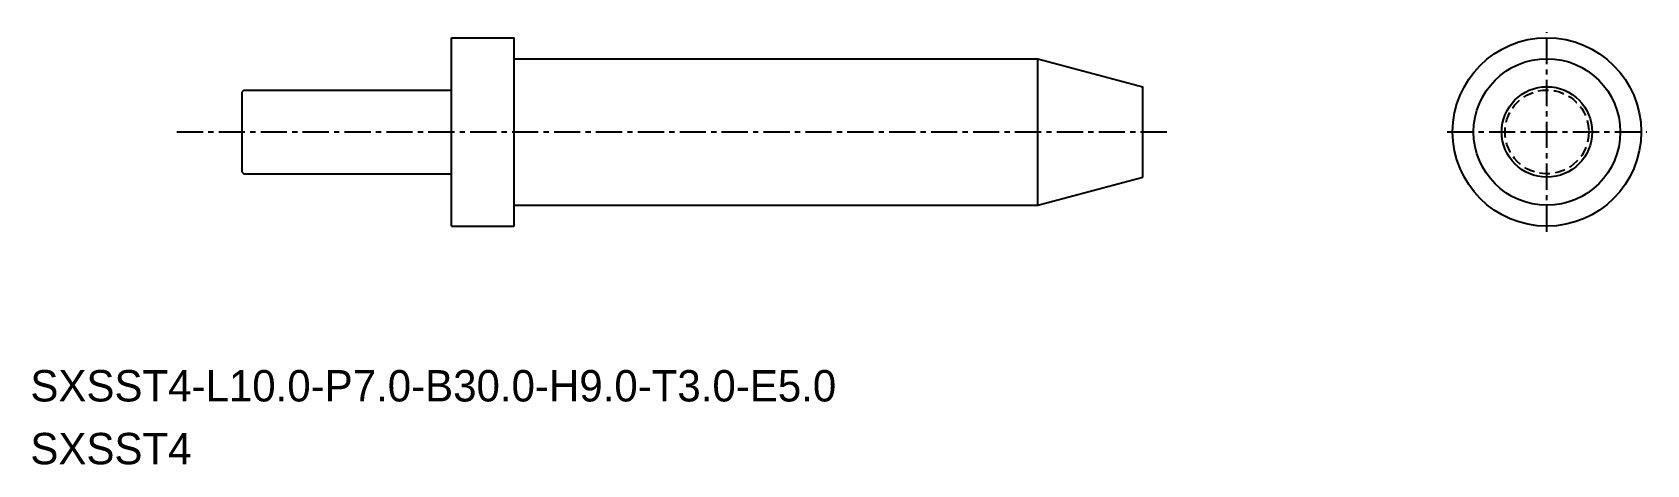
# Model space of a CAD drawing. Extents: x -1915 to -1838, y -575.3 to -554.7.
import ezdxf

# ---------------------------------------------------------------- set-up
doc = ezdxf.new("R2010")
doc.units = 0
doc.linetypes.add('CENTER', pattern=[2, 1.25, -0.25, 0.25, -0.25])
doc.linetypes.add('DASHED', pattern=[0.75, 0.5, -0.25])
doc.layers.get('0').update_dxf_attribs({"linetype": 'CONTINUOUS'})
doc.layers.add('CENTER', color=1, linetype='CENTER')

msp = doc.modelspace()

# ---------------------------------------------------------------- linework, layer by layer
at = {"color": 7, "linetype": 'CONTINUOUS'}
for p, q in [((-1895.019, -554.928), (-1892.019, -554.928)), ((-1895.019, -563.928), (-1895.019, -554.928)), ((-1892.019, -563.928), (-1892.019, -554.928)), ((-1892.019, -555.928), (-1867.019, -555.928)), ((-1867.019, -562.928), (-1867.019, -555.928)), ((-1904.919, -557.428), (-1905.019, -557.528)), ((-1905.019, -557.528), (-1905.019, -561.328)), ((-1904.919, -557.428), (-1895.019, -557.428)), ((-1862.019, -561.589), (-1862.019, -557.268)), ((-1905.019, -561.328), (-1904.919, -561.428)), ((-1904.919, -561.428), (-1895.019, -561.428)), ((-1892.019, -562.928), (-1867.019, -562.928)), ((-1895.019, -563.928), (-1892.019, -563.928))]:
    msp.add_line(p, q, dxfattribs=at)
for p, q in [((-1867.019, -555.928), (-1862.019, -557.268)), ((-1867.019, -562.928), (-1862.019, -561.589))]:
    msp.add_line(p, q)
for radius in [4.5, 3.5, 2.16]:
    msp.add_circle((-1842.725, -559.428), radius)
at = {"color": 3, "linetype": 'DASHED'}
msp.add_circle((-1842.725, -559.428), 2, dxfattribs=at)
at = {"layer": 'CENTER', "color": 1, "linetype": 'CENTER'}
for p, q in [((-1842.725, -564.19), (-1842.725, -554.667)), ((-1908.118, -559.428), (-1860.649, -559.428)), ((-1847.487, -559.428), (-1837.963, -559.428))]:
    msp.add_line(p, q, dxfattribs=at)

# ---------------------------------------------------------------- texts
for s, p in [('SXSST4-L10.0-P7.0-B30.0-H9.0-T3.0-E5.0', (-1915.112, -572.3)), ('SXSST4', (-1915.112, -575.3))]:
    msp.add_text(s, height=1.5).set_placement(p)

doc.saveas('drawing.dxf')
